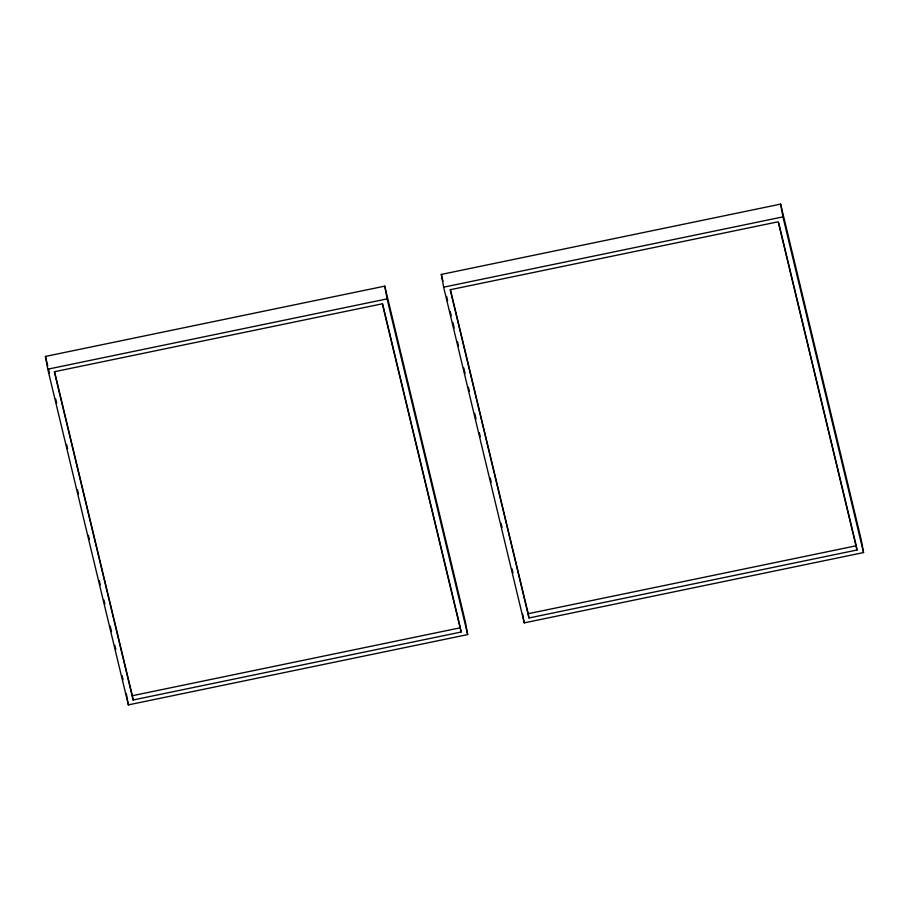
<?xml version="1.0" encoding="UTF-8"?>
<svg xmlns="http://www.w3.org/2000/svg" width="909" height="909" viewBox="0 0 909 909"><rect width="100%" height="100%" fill="white"/><g stroke="black" fill="none" stroke-linecap="round" stroke-linejoin="round"><path stroke-width="1.36" d="M45.45 356.43L384.768 286.13L465.363 621.824L467.68 634.584L128.362 704.884L47.768 369.19L45.45 356.43L47.757 366.066M441.319 274.416L780.638 204.116L861.232 539.81L863.55 552.57L524.232 622.87L443.637 287.176L441.319 274.416L442.978 281.29M47.768 369.19L387.086 298.891L467.68 634.584M443.637 287.176L782.956 216.876L863.55 552.57M54.54 371.633L132.35 695.726L460.352 627.778L382.541 303.674M450.409 289.619L528.22 613.711L856.221 545.764L856.994 550.013L528.993 617.972L450.194 289.732L778.195 221.773L856.994 550.013M461.124 632.028L382.325 303.799L54.313 371.747L133.123 699.987L461.124 632.028L460.545 628.835M778.752 223.046L856.221 545.764M446.603 296.425L447.592 300.549M450.239 311.56L451.228 315.684M452.887 322.57L454.205 328.069M457.511 341.829L458.5 345.954M463.783 367.963L465.101 373.474M468.408 387.234L469.396 391.359M474.68 413.368L475.998 418.867M479.304 432.627L480.293 436.763M490.201 478.032L491.201 482.156M501.109 523.436L502.098 527.561M512.006 568.829L512.994 572.965M48.427 368.815L49.416 372.94M55.688 399.074L56.676 403.21M66.584 444.478L67.584 448.603M77.492 489.883L78.481 494.007M88.389 535.287L89.377 539.412M99.286 580.681L100.274 584.817M103.91 599.94L104.899 604.076M110.194 626.085L111.512 631.585M114.818 645.345L115.807 649.469M122.079 675.614L123.067 679.739M780.638 204.116L782.956 216.876M528.22 613.711L528.993 617.972M522.607 613.939L524.232 622.87M384.768 286.13L387.086 298.891M132.35 695.726L133.123 699.987M126.271 693.397L128.362 704.884"/></g></svg>
